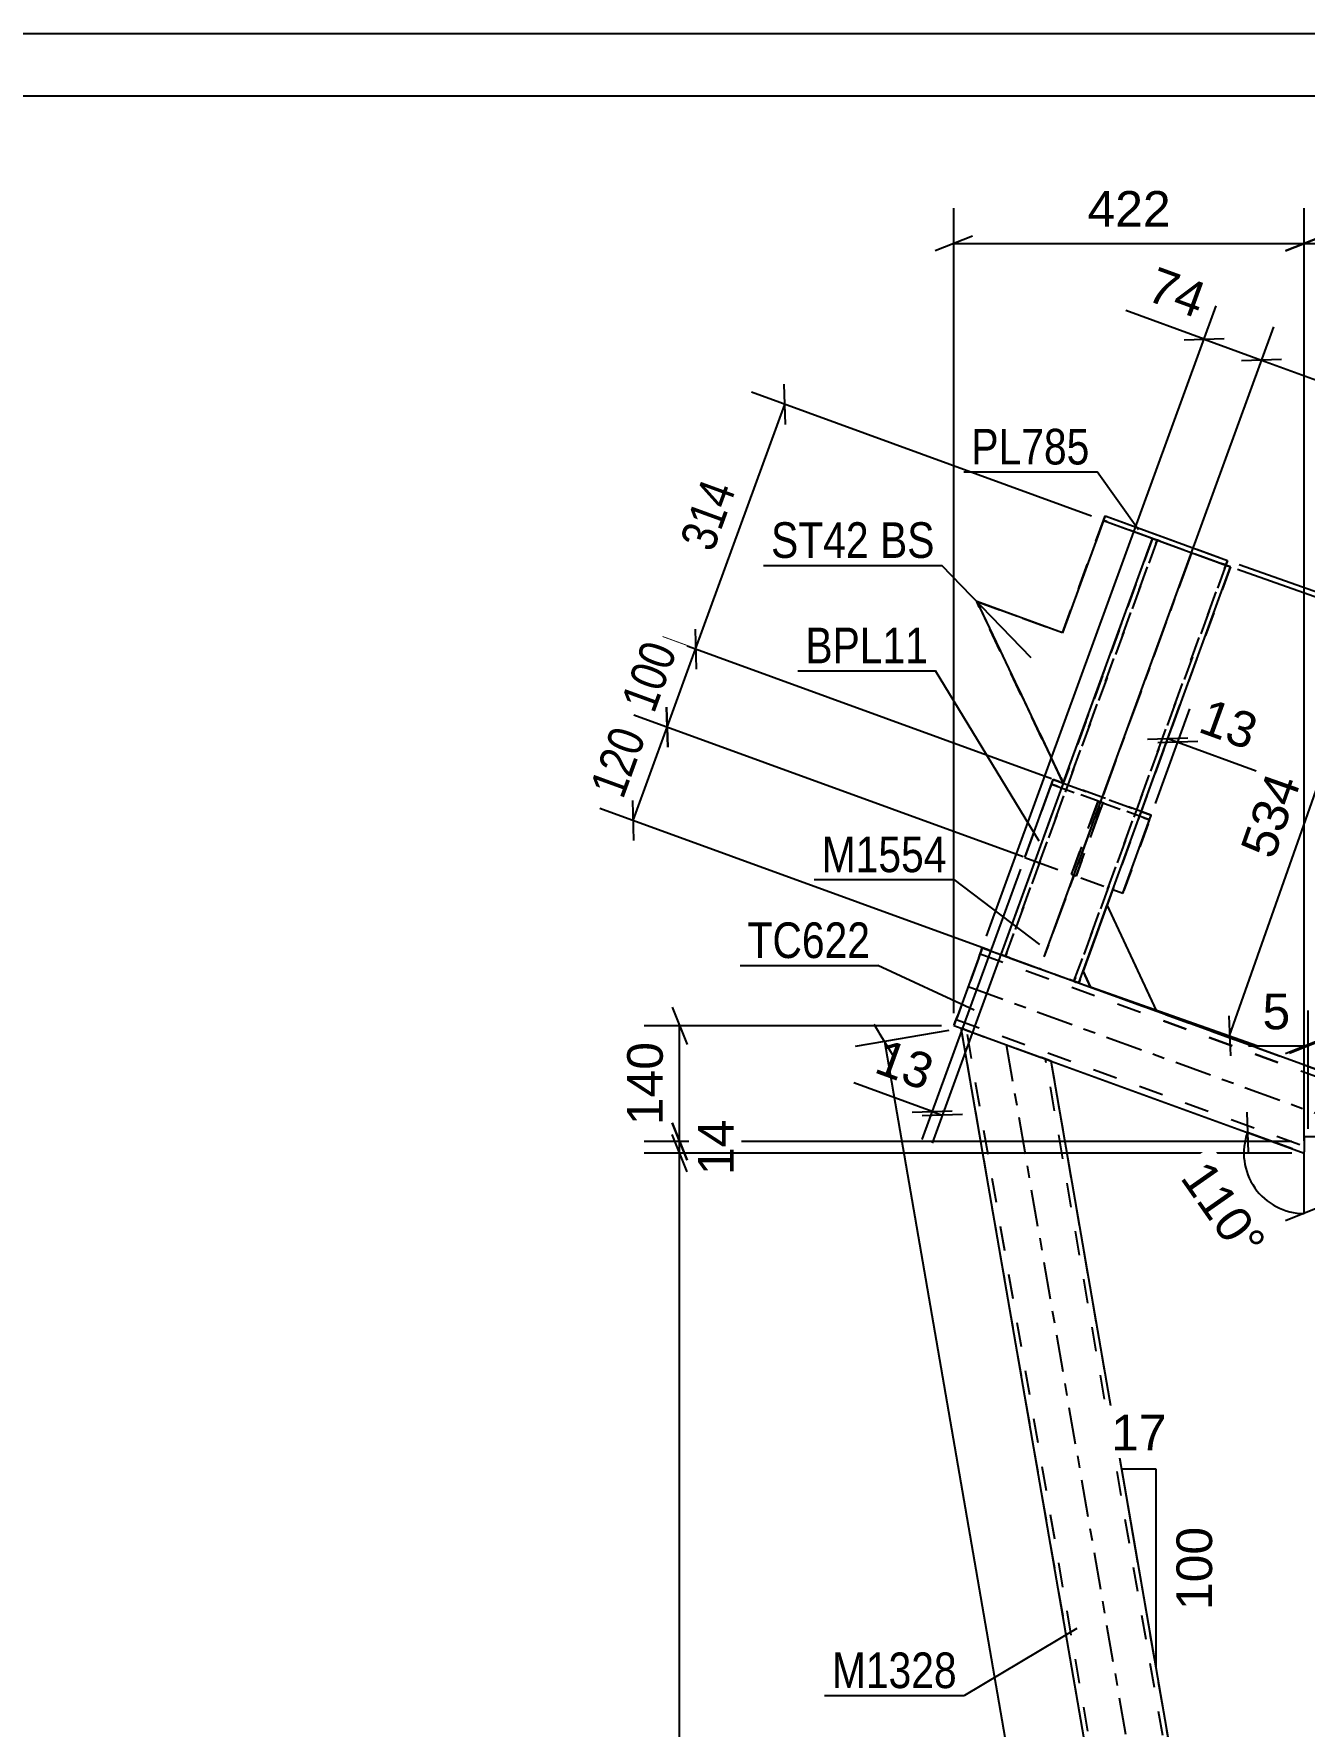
# Model space of a CAD drawing. Header units: millimetres. Extents: x 0 to 2086, y 0 to 594.
# Drawn here: x 285.7 to 387.8, y 458 to 594 of the extents above; entities that cross this region are included whole.
import ezdxf

# ---------------------------------------------------------------- set-up
doc = ezdxf.new("R2010")
doc.units = ezdxf.units.MM
doc.linetypes.add('DXK_LINE_DOT2', pattern=[3.9198, 1.9599, -1.9599])
doc.linetypes.add('DXK_LINE_DOT3', pattern=[5.9187, 2.979, -0.9799, 0.9799, -0.9799])
doc.styles.add('Arial', font='arial.ttf', dxfattribs={"height": 0.2})
doc.styles.add('Arial Narrow', font='ARIALN.TTF', dxfattribs={"height": 0.2})

# ---------------------------------------------------------------- blocks, each defined once
blk = doc.blocks.new('Unknown-284858482-1134')
at = {"color": 5, "linetype": 'Continuous'}
for p, q in [((841, 594), (0, 594)), ((836, 589), (5, 589))]:
    blk.add_line(p, q, dxfattribs=at)
blk = doc.blocks.new('Part-284858482-3317 - 3286')
at = {"color": 7, "linetype": 'DXK_LINE_DOT2'}
for p, q in [((371.28, 532.33), (369.13, 526.44)), ((369.51, 526.31), (371.65, 532.2)), ((370.94, 531.39), (371.28, 532.33)), ((371.65, 532.2), (371.28, 532.33)), ((371.65, 532.2), (371.28, 532.33)), ((371.28, 532.33), (371.28, 532.33)), ((371.65, 532.2), (371.31, 531.26)), ((371.65, 532.2), (371.65, 532.2)), ((369.13, 526.44), (370.94, 531.39)), ((371.31, 531.26), (369.51, 526.31)), ((371.31, 531.26), (370.94, 531.39)), ((369.51, 526.31), (369.13, 526.44))]:
    blk.add_line(p, q, dxfattribs=at)
blk = doc.blocks.new('Part-284858482-3332 - 3286')
at = {"color": 7, "linetype": 'DXK_LINE_DOT2'}
for p, q in [((371.7, 554.88), (368.41, 545.86)), ((368.41, 545.86), (371.7, 554.88)), ((375.65, 553.45), (371.7, 554.88)), ((371.7, 554.88), (371.7, 554.88)), ((371.7, 554.88), (375.65, 553.45)), ((368.48, 533.78), (375.65, 553.45)), ((368.48, 533.78), (375.65, 553.45)), ((375.65, 553.45), (375.65, 553.45)), ((368.41, 545.86), (361.52, 548.37)), ((361.52, 548.37), (368.48, 533.78)), ((361.52, 548.37), (361.52, 548.37)), ((361.52, 548.37), (368.41, 545.86)), ((368.48, 533.78), (361.52, 548.37)), ((368.41, 545.86), (368.41, 545.86)), ((368.48, 533.78), (368.48, 533.78))]:
    blk.add_line(p, q, dxfattribs=at)
blk = doc.blocks.new('Part-284858482-3307 - 3286')
at = {"color": 2, "linetype": 'Continuous'}
for p, q in [((371.7, 554.89), (371.84, 555.26)), ((371.84, 555.26), (381.67, 551.68)), ((371.7, 554.89), (375.76, 553.4)), ((381.67, 551.68), (381.54, 551.3))]:
    blk.add_line(p, q, dxfattribs=at)
at = {"color": 7, "linetype": 'DXK_LINE_DOT2'}
for p, q in [((371.84, 555.26), (371.7, 554.88)), ((371.84, 555.26), (371.84, 555.26)), ((371.84, 555.26), (381.67, 551.68)), ((371.7, 554.88), (371.7, 554.89)), ((371.7, 554.88), (381.54, 551.3)), ((375.76, 553.4), (381.54, 551.3)), ((381.54, 551.3), (381.67, 551.68)), ((381.54, 551.3), (381.54, 551.3)), ((381.67, 551.68), (381.67, 551.68))]:
    blk.add_line(p, q, dxfattribs=at)
blk = doc.blocks.new('Part-284858482-3343 - 3286')
at = {"color": 7, "linetype": 'DXK_LINE_DOT2'}
for p, q in [((375.65, 553.45), (363.46, 520)), ((363.83, 519.86), (376.02, 553.31)), ((376.02, 553.31), (363.83, 519.86)), ((375.65, 553.45), (368.48, 533.78)), ((375.65, 553.45), (375.65, 553.45)), ((375.7, 553.42), (375.65, 553.45)), ((375.65, 553.45), (375.7, 553.43)), ((375.7, 553.43), (375.76, 553.4)), ((375.87, 553.37), (375.7, 553.42)), ((376.05, 553.3), (375.87, 553.37)), ((376.02, 553.31), (376.02, 553.31)), ((376.05, 553.3), (376.02, 553.31)), ((376.02, 553.31), (376.05, 553.3)), ((376.13, 553.27), (376.05, 553.3)), ((376.05, 553.3), (376.13, 553.27)), ((376.26, 553.22), (376.05, 553.3)), ((376.26, 553.22), (376.13, 553.27)), ((376.13, 553.27), (376.26, 553.22)), ((376.26, 553.22), (381.16, 551.44)), ((376.26, 553.22), (381.3, 551.38)), ((376.26, 553.22), (381.3, 551.38)), ((369.34, 517.85), (381.54, 551.3)), ((381.54, 551.3), (369.34, 517.85)), ((381.91, 551.16), (369.72, 517.71)), ((381.43, 551.34), (381.16, 551.44)), ((381.43, 551.34), (381.3, 551.38)), ((381.3, 551.38), (381.45, 551.33)), ((381.51, 551.31), (381.43, 551.34)), ((381.69, 551.24), (381.43, 551.34)), ((381.45, 551.33), (381.51, 551.31)), ((381.54, 551.3), (381.51, 551.31)), ((381.51, 551.31), (381.54, 551.3)), ((381.54, 551.3), (381.54, 551.3)), ((381.85, 551.18), (381.69, 551.24)), ((381.91, 551.16), (381.85, 551.18)), ((381.91, 551.16), (381.91, 551.16)), ((363.46, 520), (363.46, 520)), ((363.46, 520), (363.51, 519.98)), ((363.51, 519.98), (363.68, 519.92)), ((363.68, 519.92), (363.92, 519.83)), ((363.83, 519.86), (363.83, 519.86)), ((363.86, 519.85), (363.83, 519.86)), ((363.83, 519.86), (363.86, 519.85)), ((363.94, 519.82), (363.86, 519.85)), ((363.86, 519.85), (363.94, 519.82)), ((363.92, 519.83), (364.21, 519.72)), ((364.06, 519.78), (363.94, 519.82)), ((363.94, 519.82), (364.06, 519.78)), ((364.06, 519.78), (369.11, 517.94)), ((364.06, 519.78), (369.11, 517.94)), ((364.21, 519.72), (368.97, 517.99)), ((368.97, 517.99), (369.26, 517.88)), ((369.23, 517.89), (369.11, 517.94)), ((369.11, 517.94), (369.26, 517.88)), ((369.32, 517.86), (369.23, 517.89)), ((369.26, 517.88), (369.32, 517.86)), ((369.26, 517.88), (369.5, 517.79)), ((369.34, 517.85), (369.32, 517.86)), ((369.32, 517.86), (369.34, 517.85)), ((369.34, 517.85), (369.34, 517.85)), ((369.5, 517.79), (369.66, 517.74)), ((369.66, 517.74), (369.72, 517.71)), ((369.72, 517.71), (369.72, 517.72))]:
    blk.add_line(p, q, dxfattribs=at)
at = {"color": 7, "linetype": 'DXK_LINE_DOT3'}
blk.add_line((378.78, 552.3), (366.59, 518.86), dxfattribs=at)
at = {"color": 2, "linetype": 'Continuous'}
for p, q in [((375.76, 553.4), (375.87, 553.37)), ((375.87, 553.37), (376.11, 553.28)), ((376.11, 553.28), (376.4, 553.17)), ((376.4, 553.17), (381.16, 551.44)), ((369.72, 517.72), (381.91, 551.16)), ((381.16, 551.44), (381.45, 551.33)), ((381.45, 551.33), (381.69, 551.24)), ((381.69, 551.24), (381.85, 551.18)), ((381.85, 551.18), (381.91, 551.16)), ((368.48, 533.78), (363.46, 520)), ((363.51, 519.98), (363.46, 520)), ((363.68, 519.92), (363.51, 519.98)), ((363.92, 519.83), (363.68, 519.92)), ((364.21, 519.72), (363.92, 519.83)), ((364.21, 519.72), (368.97, 517.99)), ((369.26, 517.88), (368.97, 517.99)), ((369.5, 517.8), (369.26, 517.88)), ((369.66, 517.74), (369.5, 517.8)), ((369.72, 517.72), (369.66, 517.74))]:
    blk.add_line(p, q, dxfattribs=at)
blk = doc.blocks.new('Part-284858482-3322 - 3286')
at = {"color": 7, "linetype": 'DXK_LINE_DOT2'}
for p, q in [((372.01, 523.99), (370.07, 518.67)), ((370.07, 518.67), (372.01, 523.99)), ((375.99, 515.45), (372.01, 523.99)), ((372.01, 523.99), (372.01, 523.99)), ((375.99, 515.45), (372.01, 523.99)), ((370.07, 518.67), (370.67, 517.39)), ((370.07, 518.67), (370.07, 518.67)), ((370.67, 517.39), (370.07, 518.67)), ((370.67, 517.39), (375.99, 515.45)), ((370.67, 517.39), (370.67, 517.39)), ((375.99, 515.45), (370.67, 517.39)), ((375.99, 515.45), (375.99, 515.45))]:
    blk.add_line(p, q, dxfattribs=at)
blk = doc.blocks.new('Part-284858482-3327 - 3286')
at = {"color": 2, "linetype": 'Continuous'}
for p, q in [((372.01, 523.99), (370.07, 518.67)), ((375.99, 515.45), (372.01, 523.99)), ((372.01, 523.99), (372.01, 523.99)), ((370.07, 518.67), (370.67, 517.39)), ((370.07, 518.67), (370.07, 518.67)), ((370.67, 517.39), (375.99, 515.45)), ((370.67, 517.39), (370.67, 517.39)), ((375.99, 515.45), (375.99, 515.45))]:
    blk.add_line(p, q, dxfattribs=at)
at = {"color": 7, "linetype": 'DXK_LINE_DOT2'}
for p, q in [((370.07, 518.67), (372.01, 523.99)), ((375.99, 515.45), (372.01, 523.99)), ((370.67, 517.39), (370.07, 518.67)), ((375.99, 515.45), (370.67, 517.39))]:
    blk.add_line(p, q, dxfattribs=at)
blk = doc.blocks.new('Part-284858482-3348 - 3286')
at = {"color": 2, "linetype": 'Continuous'}
for p, q in [((387.84, 354.81), (360.28, 514.07)), ((360.28, 514.07), (360.34, 514.05)), ((360.34, 514.05), (360.53, 513.98)), ((360.53, 513.98), (360.81, 513.88)), ((360.81, 513.88), (361.14, 513.76)), ((361.14, 513.76), (366.63, 511.76)), ((366.63, 511.76), (366.96, 511.64)), ((366.96, 511.64), (367.24, 511.54)), ((367.24, 511.54), (367.43, 511.47)), ((367.43, 511.47), (367.5, 511.44)), ((387.84, 393.91), (367.5, 511.44))]:
    blk.add_line(p, q, dxfattribs=at)
at = {"color": 7, "linetype": 'DXK_LINE_DOT2'}
for p, q in [((360.28, 514.07), (360.28, 514.07)), ((387.84, 354.81), (360.28, 514.07)), ((360.34, 514.05), (360.28, 514.07)), ((360.53, 513.98), (360.34, 514.05)), ((360.74, 513.9), (360.53, 513.98)), ((360.71, 513.91), (360.71, 513.92)), ((387.84, 357.16), (360.71, 513.92)), ((360.74, 513.9), (360.71, 513.92)), ((387.84, 357.15), (360.71, 513.91)), ((360.71, 513.91), (360.74, 513.9)), ((360.81, 513.88), (360.74, 513.9)), ((360.74, 513.9), (360.84, 513.87)), ((360.98, 513.82), (360.74, 513.9)), ((360.98, 513.82), (360.81, 513.88)), ((360.84, 513.87), (360.98, 513.82)), ((360.98, 513.82), (366.63, 511.76)), ((360.98, 513.82), (366.8, 511.7)), ((360.98, 513.82), (366.8, 511.7)), ((366.94, 511.65), (366.63, 511.76)), ((366.8, 511.7), (366.94, 511.65)), ((366.94, 511.65), (366.8, 511.7)), ((366.94, 511.65), (367.03, 511.61)), ((367.03, 511.61), (366.94, 511.65)), ((367.24, 511.54), (366.94, 511.65)), ((367.03, 511.61), (367.06, 511.6)), ((367.06, 511.6), (367.03, 511.61)), ((367.06, 511.6), (367.06, 511.6)), ((387.84, 391.56), (367.06, 511.6)), ((387.84, 391.56), (367.06, 511.6)), ((367.43, 511.47), (367.24, 511.54)), ((367.5, 511.44), (367.43, 511.47)), ((367.5, 511.44), (367.5, 511.44)), ((387.84, 393.9), (367.5, 511.44))]:
    blk.add_line(p, q, dxfattribs=at)
at = {"color": 7, "linetype": 'DXK_LINE_DOT3'}
blk.add_line((363.89, 512.76), (387.84, 374.36), dxfattribs=at)
blk = doc.blocks.new('Part-284858482-3482 - 3286')
at = {"color": 2, "linetype": 'Continuous'}
for p, q in [((371.7, 554.89), (368.41, 545.87)), ((368.48, 533.78), (375.65, 553.45)), ((368.41, 545.87), (361.52, 548.38)), ((361.52, 548.38), (368.48, 533.78)), ((361.52, 548.38), (361.52, 548.38)), ((368.41, 545.87), (368.41, 545.87)), ((368.48, 533.78), (368.48, 533.78))]:
    blk.add_line(p, q, dxfattribs=at)
at = {"color": 7, "linetype": 'DXK_LINE_DOT2'}
for p, q in [((368.41, 545.87), (371.7, 554.89)), ((375.65, 553.45), (371.7, 554.89)), ((371.7, 554.89), (371.7, 554.89)), ((371.7, 554.89), (375.65, 553.45)), ((368.48, 533.78), (375.65, 553.45)), ((375.65, 553.45), (375.65, 553.45)), ((361.52, 548.38), (368.41, 545.87)), ((368.48, 533.78), (361.52, 548.38))]:
    blk.add_line(p, q, dxfattribs=at)
blk = doc.blocks.new('Part-284858482-3487 - 3286')
at = {"color": 2, "linetype": 'Continuous'}
for p, q in [((365.38, 527.81), (367.66, 534.08)), ((367.66, 534.08), (368.48, 533.78)), ((373.27, 524.94), (375.55, 531.2)), ((374.74, 531.5), (375.55, 531.2)), ((365.38, 527.81), (366.2, 527.51)), ((372.46, 525.23), (373.27, 524.94))]:
    blk.add_line(p, q, dxfattribs=at)
at = {"color": 7, "linetype": 'DXK_LINE_DOT2'}
for p, q in [((367.4, 533.37), (365.42, 527.91)), ((367.47, 533.54), (367.4, 533.37)), ((367.51, 533.66), (367.47, 533.54)), ((367.52, 533.7), (367.51, 533.66)), ((367.53, 533.73), (367.52, 533.7)), ((367.52, 533.7), (375.42, 530.83)), ((375.42, 530.83), (367.52, 533.7)), ((367.52, 533.7), (367.52, 533.7)), ((367.65, 534.04), (367.53, 533.73)), ((367.66, 534.08), (367.65, 534.04)), ((375.55, 531.2), (367.66, 534.08)), ((367.66, 534.08), (367.66, 534.08)), ((368.48, 533.78), (374.74, 531.5)), ((375.3, 530.5), (373.35, 525.15)), ((375.3, 530.5), (375.4, 530.79)), ((375.4, 530.79), (375.42, 530.83)), ((375.42, 530.85), (375.49, 531.04)), ((375.42, 530.83), (375.42, 530.85)), ((375.42, 530.83), (375.42, 530.83)), ((375.49, 531.04), (375.54, 531.17)), ((375.54, 531.17), (375.55, 531.2)), ((375.55, 531.2), (375.55, 531.2)), ((365.42, 527.91), (365.38, 527.81)), ((366.2, 527.51), (372.46, 525.23)), ((373.28, 524.96), (373.35, 525.15)), ((373.27, 524.94), (373.28, 524.96))]:
    blk.add_line(p, q, dxfattribs=at)
blk = doc.blocks.new('Part-284858482-3452 - 3286')
at = {"color": 7, "linetype": 'DXK_LINE_DOT2'}
for p, q in [((361.75, 519.93), (359.87, 514.79)), ((361.68, 519.74), (359.99, 515.1)), ((361.68, 519.74), (359.99, 515.1)), ((361.68, 519.74), (361.78, 520.01)), ((361.68, 519.74), (361.74, 519.9)), ((361.74, 519.9), (361.75, 519.93)), ((361.87, 520.26), (361.75, 519.93)), ((361.75, 519.93), (361.78, 520.01)), ((361.78, 520.01), (361.79, 520.05)), ((361.78, 520.01), (361.79, 520.05)), ((361.79, 520.05), (402.1, 505.37)), ((361.79, 520.05), (402.1, 505.38)), ((361.79, 520.05), (361.79, 520.05)), ((361.94, 520.47), (361.87, 520.26)), ((361.97, 520.55), (361.94, 520.47)), ((361.97, 520.55), (361.97, 520.55)), ((361.97, 520.55), (403.66, 505.37)), ((363.46, 520.01), (369.72, 517.73)), ((370.67, 517.39), (375.99, 515.45)), ((359.72, 514.36), (359.69, 514.29)), ((359.69, 514.29), (359.69, 514.29)), ((359.8, 514.58), (359.72, 514.36)), ((359.87, 514.79), (359.8, 514.58)), ((359.89, 514.83), (359.87, 514.79)), ((359.87, 514.79), (359.89, 514.82)), ((359.87, 514.79), (387.84, 504.61)), ((359.87, 514.79), (387.84, 504.61)), ((359.87, 514.79), (359.87, 514.79)), ((359.99, 515.1), (359.89, 514.83)), ((359.89, 514.82), (359.93, 514.93)), ((359.93, 514.93), (359.99, 515.1)), ((360.28, 514.07), (367.5, 511.44)), ((360.28, 514.07), (367.5, 511.44)), ((387.84, 505.38), (400.54, 505.38)), ((387.84, 505.37), (400.54, 505.37)), ((387.84, 504.98), (387.84, 504.13)), ((388.17, 505.38), (400.54, 505.38)), ((388.17, 505.37), (400.54, 505.37)), ((401.74, 505.38), (400.54, 505.38)), ((400.54, 505.38), (401.14, 505.38)), ((400.54, 505.37), (401.74, 505.37)), ((401.14, 505.37), (400.54, 505.37)), ((401.14, 505.38), (401.65, 505.38)), ((401.65, 505.37), (401.14, 505.37)), ((401.65, 505.38), (401.98, 505.38)), ((401.98, 505.37), (401.65, 505.37)), ((402.75, 505.38), (401.74, 505.38)), ((401.74, 505.37), (402.75, 505.37)), ((401.98, 505.38), (402.1, 505.38)), ((402.1, 505.37), (401.98, 505.37)), ((402.1, 505.37), (402.1, 505.38)), ((403.42, 505.38), (402.75, 505.38)), ((402.75, 505.37), (403.42, 505.37)), ((403.66, 505.38), (403.42, 505.38)), ((403.42, 505.37), (403.66, 505.37)), ((403.65, 505.38), (403.66, 505.38)), ((403.66, 505.38), (403.66, 505.37)), ((387.84, 504.61), (387.84, 504.61)), ((387.84, 504.04), (387.84, 504.13)), ((387.84, 504.04), (387.84, 504.04))]:
    blk.add_line(p, q, dxfattribs=at)
at = {"color": 2, "linetype": 'Continuous'}
for p, q in [((361.75, 519.93), (359.92, 514.9)), ((361.75, 519.93), (361.87, 520.26)), ((361.87, 520.26), (361.94, 520.47)), ((361.94, 520.47), (361.97, 520.55)), ((361.97, 520.55), (363.46, 520.01)), ((369.72, 517.73), (370.67, 517.39)), ((359.69, 514.29), (359.72, 514.36)), ((359.69, 514.29), (360.28, 514.07)), ((359.69, 514.29), (360.28, 514.07)), ((359.72, 514.36), (359.8, 514.58)), ((359.8, 514.58), (359.92, 514.9)), ((375.99, 515.45), (403.65, 505.38)), ((367.5, 511.44), (387.84, 504.04)), ((367.5, 511.44), (387.84, 504.04)), ((387.84, 505.38), (387.84, 504.98)), ((387.84, 505.38), (388.17, 505.38)), ((387.84, 505.37), (388.17, 505.37))]:
    blk.add_line(p, q, dxfattribs=at)
at = {"color": 7, "linetype": 'DXK_LINE_DOT3'}
blk.add_line((360.83, 517.42), (402.52, 502.24), dxfattribs=at)
blk = doc.blocks.new('StraightDimension-284858482-12195 - 3286')
at = {"color": 7, "linetype": 'Continuous'}
for p, q in [((382.48, 550.97), (395.92, 546.24)), ((393.73, 545.42), (393.59, 548.65)), ((381.84, 513.46), (393.66, 547.03)), ((370.67, 517.4), (384.11, 512.67)), ((381.78, 515.08), (381.91, 511.85))]:
    blk.add_line(p, q, dxfattribs=at)
at = {"color": 0}
blk.add_wipeout([(388.35, 534.21), (384.39, 535.6), (381.78, 528.18), (385.74, 526.79)], dxfattribs=at)
at = {"color": 3, "style": 'Arial'}
blk.add_text('534', height=2.865, rotation=70.6113, dxfattribs=at).set_placement((385.37, 527.55))
blk = doc.blocks.new('StraightDimension-284858482-11708 - 3286')
at = {"color": 7, "linetype": 'Continuous'}
for p, q in [((337.04, 515.78), (338.24, 512.78)), ((358.69, 514.28), (334.79, 514.28)), ((337.64, 504.97), (337.64, 514.28)), ((338.24, 503.47), (337.04, 506.47)), ((386.84, 504.97), (334.79, 504.97))]:
    blk.add_line(p, q, dxfattribs=at)
at = {"color": 0}
blk.add_wipeout([(336.89, 513.57), (332.69, 513.57), (332.69, 505.69), (336.89, 505.69)], dxfattribs=at)
at = {"color": 3, "style": 'Arial'}
blk.add_text('140', height=2.865, rotation=90.0002, dxfattribs=at).set_placement((336.29, 506.29))
blk = doc.blocks.new('StraightDimension-284858482-11709 - 3286')
at = {"color": 7, "linetype": 'Continuous'}
for p, q in [((337.04, 506.47), (338.24, 503.47)), ((386.84, 504.97), (335.24, 504.97)), ((338.24, 502.54), (337.04, 505.54)), ((337.64, 504.04), (337.64, 504.97)), ((386.84, 504.04), (335.24, 504.04))]:
    blk.add_line(p, q, dxfattribs=at)
at = {"color": 0}
blk.add_wipeout([(342.59, 507.33), (338.39, 507.33), (338.39, 501.68), (342.59, 501.68)], dxfattribs=at)
at = {"color": 3, "style": 'Arial'}
blk.add_text('14', height=2.865, rotation=90.0002, dxfattribs=at).set_placement((341.99, 502.28))
blk = doc.blocks.new('StraightDimension-284858482-11710 - 3286')
at = {"color": 7, "linetype": 'Continuous'}
for p, q in [((338.24, 502.54), (337.04, 505.54)), ((386.84, 504.04), (334.79, 504.04)), ((337.64, 354.81), (337.64, 504.04))]:
    blk.add_line(p, q, dxfattribs=at)
blk = doc.blocks.new('AngleDimension-284858482-11753 - 3286')
at = {"color": 7, "linetype": 'Continuous'}
for p, q in [((374.48, 471.11), (373.18, 478.64)), ((375.94, 478.64), (373.18, 478.64)), ((375.94, 462.67), (373.18, 478.64)), ((375.94, 462.67), (375.94, 478.64))]:
    blk.add_line(p, q, dxfattribs=at)
at = {"color": 0}
for points in [[(377.38, 479.54), (377.38, 483.74), (371.73, 483.74), (371.73, 479.54)], [(381.04, 474.59), (376.84, 474.59), (376.84, 466.72), (381.04, 466.72)]]:
    blk.add_wipeout(points, dxfattribs=at)
at = {"color": 3, "style": 'Arial'}
blk.add_text('17', height=2.865, dxfattribs=at).set_placement((372.33, 480.14))
blk.add_text('100', height=2.865, rotation=90.0002, dxfattribs=at).set_placement((380.44, 467.32))
blk = doc.blocks.new('StraightDimension-284858482-11784 - 3286')
at = {"color": 7, "linetype": 'Continuous'}
for p, q in [((387.84, 505.04), (387.84, 580)), ((421.17, 500), (421.17, 580)), ((389.34, 577.75), (386.34, 576.55)), ((387.84, 577.15), (421.17, 577.15)), ((419.67, 576.55), (422.67, 577.75))]:
    blk.add_line(p, q, dxfattribs=at)
at = {"color": 0}
blk.add_wipeout([(408.44, 577.9), (408.44, 582.1), (400.57, 582.1), (400.57, 577.9)], dxfattribs=at)
at = {"color": 3, "style": 'Arial'}
blk.add_text('500', height=2.865, dxfattribs=at).set_placement((401.17, 578.5))
blk = doc.blocks.new('StraightDimension-284858482-11785 - 3286')
at = {"color": 7, "linetype": 'Continuous'}
for p, q in [((359.69, 515.28), (359.69, 580)), ((387.84, 505.04), (387.84, 580)), ((361.19, 577.75), (358.19, 576.55)), ((359.69, 577.15), (387.84, 577.15)), ((386.34, 576.55), (389.34, 577.75))]:
    blk.add_line(p, q, dxfattribs=at)
at = {"color": 0}
blk.add_wipeout([(377.7, 577.9), (377.7, 582.1), (369.83, 582.1), (369.83, 577.9)], dxfattribs=at)
at = {"color": 3, "style": 'Arial'}
blk.add_text('422', height=2.865, dxfattribs=at).set_placement((370.43, 578.5))
blk = doc.blocks.new('AngleDimension-284858482-11824 - 3286')
at = {"color": 7, "linetype": 'Continuous'}
for p, q in [((383.23, 507.32), (383.33, 504.09)), ((386.9, 504.38), (383.28, 505.7)), ((383.28, 505.7), (387.84, 504.04)), ((387.84, 499.19), (387.84, 504.04)), ((389.34, 499.79), (386.34, 498.59))]:
    blk.add_line(p, q, dxfattribs=at)
blk.add_arc((387.84, 504.04), 4.85, 159.9983, 270, dxfattribs=at)
at = {"color": 0}
blk.add_wipeout([(382.4, 494.45), (385.84, 496.86), (380.41, 504.62), (376.97, 502.21)], dxfattribs=at)
at = {"color": 3, "style": 'Arial'}
blk.add_text('110°', height=2.865, rotation=-54.9982, dxfattribs=at).set_placement((377.81, 502.06))
blk = doc.blocks.new('StraightDimension-284858482-11849 - 3286')
at = {"color": 7, "linetype": 'Continuous'}
for p, q in [((387.84, 505.97), (387.84, 515.49)), ((388.17, 505.98), (388.17, 515.49)), ((386.34, 512.04), (389.34, 513.24)), ((389.67, 513.24), (386.67, 512.04)), ((387.84, 512.64), (383.36, 512.64)), ((387.84, 512.64), (383.36, 512.64)), ((387.84, 512.64), (388.17, 512.64))]:
    blk.add_line(p, q, dxfattribs=at)
at = {"color": 0}
blk.add_wipeout([(387.31, 513.39), (387.31, 517.59), (383.89, 517.59), (383.89, 513.39)], dxfattribs=at)
at = {"color": 3, "style": 'Arial'}
blk.add_text('5', height=2.87, dxfattribs=at).set_placement((384.49, 513.99))
blk = doc.blocks.new('StraightDimension-284858482-12023 - 3286')
at = {"color": 7, "linetype": 'Continuous'}
for p, q in [((366.94, 519.81), (385.4, 570.46)), ((386.03, 567.83), (382.8, 567.73)), ((384.42, 567.78), (421.48, 554.27)), ((404, 506.32), (422.45, 556.95)), ((419.86, 554.22), (423.09, 554.32))]:
    blk.add_line(p, q, dxfattribs=at)
at = {"color": 0}
blk.add_wipeout([(406.9, 560.38), (408.34, 564.33), (400.95, 567.02), (399.51, 563.08)], dxfattribs=at)
at = {"color": 3, "style": 'Arial'}
blk.add_text('592', height=2.865, rotation=-20.0249, dxfattribs=at).set_placement((400.28, 563.44))
blk = doc.blocks.new('StraightDimension-284858482-12024 - 3286')
at = {"color": 7, "linetype": 'Continuous'}
for p, q in [((362.31, 521.49), (380.78, 572.14)), ((366.94, 519.81), (385.4, 570.46)), ((378.19, 569.41), (381.41, 569.51)), ((379.8, 569.46), (384.42, 567.78)), ((386.03, 567.83), (382.8, 567.73))]:
    blk.add_line(p, q, dxfattribs=at)
at = {"color": 0}
blk.add_wipeout([(379.56, 570.35), (381, 574.29), (375.7, 576.23), (374.26, 572.28)], dxfattribs=at)
at = {"color": 7, "linetype": 'Continuous'}
blk.add_line((379.8, 569.46), (373.51, 571.76), dxfattribs=at)
blk.add_line((379.8, 569.46), (373.51, 571.76), dxfattribs=at)
at = {"color": 3, "style": 'Arial'}
blk.add_text('74', height=2.865, rotation=-20.0249, dxfattribs=at).set_placement((375.03, 572.64))
blk = doc.blocks.new('StraightDimension-284858482-12194 - 3286')
at = {"color": 7, "linetype": 'Continuous'}
for p, q in [((382.48, 550.97), (395.92, 546.24)), ((382.62, 551.34), (396.06, 546.61)), ((393.73, 545.42), (393.59, 548.65)), ((393.72, 549.03), (393.86, 545.8)), ((393.66, 547.03), (393.79, 547.41))]:
    blk.add_line(p, q, dxfattribs=at)
at = {"color": 0}
blk.add_wipeout([(394.39, 551.39), (390.43, 552.78), (389.3, 549.55), (393.26, 548.16)], dxfattribs=at)
at = {"color": 7, "linetype": 'Continuous'}
blk.add_line((393.79, 547.41), (395.28, 551.63), dxfattribs=at)
blk.add_line((393.79, 547.41), (395.28, 551.63), dxfattribs=at)
at = {"color": 3, "style": 'Arial'}
blk.add_text('6', height=2.87, rotation=70.6113, dxfattribs=at).set_placement((392.89, 548.92))
blk = doc.blocks.new('StraightDimension-284858482-12245 - 3286')
at = {"color": 7, "linetype": 'Continuous'}
for p, q in [((365.04, 526.87), (357.11, 505.13)), ((365.85, 526.57), (357.93, 504.84)), ((356.32, 507.34), (359.55, 507.44)), ((357.93, 507.39), (358.75, 507.09)), ((360.37, 507.14), (357.14, 507.04))]:
    blk.add_line(p, q, dxfattribs=at)
at = {"color": 0}
blk.add_wipeout([(357.7, 508.27), (359.14, 512.22), (353.83, 514.15), (352.39, 510.21)], dxfattribs=at)
at = {"color": 7, "linetype": 'Continuous'}
blk.add_line((357.93, 507.39), (351.64, 509.68), dxfattribs=at)
blk.add_line((357.93, 507.39), (351.64, 509.68), dxfattribs=at)
at = {"color": 3, "style": 'Arial'}
blk.add_text('13', height=2.865, rotation=-20.0249, dxfattribs=at).set_placement((353.16, 510.57))
blk = doc.blocks.new('StraightDimension-284858482-12256 - 3286')
at = {"color": 7, "linetype": 'Continuous'}
for p, q in [((375.09, 532.44), (377.85, 540.03)), ((375.89, 532.14), (378.66, 539.74)), ((375.26, 537.3), (378.49, 537.41)), ((376.88, 537.36), (377.68, 537.06)), ((379.3, 537.11), (376.07, 537.01))]:
    blk.add_line(p, q, dxfattribs=at)
at = {"color": 0}
blk.add_wipeout([(383.74, 535.65), (385.18, 539.6), (379.87, 541.53), (378.43, 537.59)], dxfattribs=at)
at = {"color": 7, "linetype": 'Continuous'}
blk.add_line((377.68, 537.06), (383.98, 534.77), dxfattribs=at)
blk.add_line((377.68, 537.06), (383.98, 534.77), dxfattribs=at)
at = {"color": 3, "style": 'Arial'}
blk.add_text('13', height=2.865, rotation=-20.002, dxfattribs=at).set_placement((379.2, 537.94))
blk = doc.blocks.new('StraightDimension-284858482-15875 - 3286')
at = {"color": 7, "linetype": 'Continuous'}
for p, q in [((370.76, 555.23), (343.42, 565.19)), ((346.15, 562.6), (346.05, 565.83)), ((338.93, 544.54), (346.1, 564.21)), ((367.54, 534.12), (336.26, 545.52)), ((338.88, 546.16), (338.98, 542.93))]:
    blk.add_line(p, q, dxfattribs=at)
at = {"color": 0}
blk.add_wipeout([(342.96, 557.77), (339.01, 559.21), (336.72, 552.93), (340.67, 551.49)], dxfattribs=at)
at = {"color": 3, "style": 'Arial Narrow'}
blk.add_text('314', height=2.863, rotation=69.9811, dxfattribs=at).set_placement((340.31, 552.26))
blk = doc.blocks.new('StraightDimension-284858482-15876 - 3286')
at = {"color": 7, "linetype": 'Continuous'}
for p, q in [((367.54, 534.12), (336.26, 545.52)), ((338.88, 546.16), (338.98, 542.93)), ((336.65, 538.28), (338.93, 544.54)), ((365.26, 527.86), (333.97, 539.25)), ((336.7, 536.66), (336.6, 539.89))]:
    blk.add_line(p, q, dxfattribs=at)
at = {"color": 0}
blk.add_wipeout([(338.23, 544.81), (334.29, 546.25), (332, 539.96), (335.94, 538.53)], dxfattribs=at)
at = {"color": 3, "style": 'Arial Narrow'}
blk.add_text('100', height=2.863, rotation=69.9811, dxfattribs=at).set_placement((335.58, 539.3))
blk = doc.blocks.new('StraightDimension-284858482-15877 - 3286')
at = {"color": 7, "linetype": 'Continuous'}
for p, q in [((365.26, 527.86), (333.97, 539.25)), ((336.6, 539.89), (336.7, 536.66)), ((333.92, 530.77), (336.65, 538.28)), ((333.97, 529.16), (333.87, 532.39)), ((362.52, 520.35), (331.24, 531.75))]:
    blk.add_line(p, q, dxfattribs=at)
at = {"color": 0}
blk.add_wipeout([(335.72, 537.92), (331.78, 539.36), (329.49, 533.08), (333.43, 531.64)], dxfattribs=at)
at = {"color": 3, "style": 'Arial Narrow'}
blk.add_text('120', height=2.863, rotation=69.9811, dxfattribs=at).set_placement((333.08, 532.41))
blk = doc.blocks.new('StraightDimension-284858482-20387 - 3286')
at = {"color": 7, "linetype": 'Continuous'}
for p, q in [((354.96, 511.63), (353.27, 514.38)), ((359.29, 513.9), (351.75, 512.6)), ((354.11, 513.01), (381.68, 353.74))]:
    blk.add_line(p, q, dxfattribs=at)
blk = doc.blocks.new('Mark-284858482-3344 - 3286')
at = {"color": 0}
blk.add_wipeout([(359.93, 461.04), (359.93, 464.04), (349.88, 464.04), (349.88, 461.04)], dxfattribs=at)
blk.add_wipeout([(359.93, 461.04), (359.93, 464.04), (349.88, 464.04), (349.88, 461.04)], dxfattribs=at)
at = {"color": 30, "linetype": 'Continuous'}
for p in [(369.56, 465.82), (349.28, 460.44)]:
    blk.add_line(p, (360.53, 460.44), dxfattribs=at)
at = {"color": 3, "style": 'Arial Narrow'}
blk.add_text('M1328', height=2.863, dxfattribs=at).set_placement((349.88, 461.04))
blk = doc.blocks.new('Mark-284858482-11766 - 3286')
at = {"color": 0}
blk.add_wipeout([(352.97, 519.72), (352.97, 522.72), (343.1, 522.72), (343.1, 519.72)], dxfattribs=at)
blk.add_wipeout([(352.97, 519.72), (352.97, 522.72), (343.1, 522.72), (343.1, 519.72)], dxfattribs=at)
at = {"color": 30, "linetype": 'Continuous'}
for p in [(342.5, 519.12), (361.32, 515.52)]:
    blk.add_line(p, (353.57, 519.12), dxfattribs=at)
at = {"color": 3, "style": 'Arial Narrow'}
blk.add_text('TC622', height=2.863, dxfattribs=at).set_placement((343.1, 519.72))
blk = doc.blocks.new('Mark-284858482-12205 - 3286')
at = {"color": 0}
blk.add_wipeout([(359.11, 526.62), (359.11, 529.62), (349.06, 529.62), (349.06, 526.62)], dxfattribs=at)
blk.add_wipeout([(359.11, 526.62), (359.11, 529.62), (349.06, 529.62), (349.06, 526.62)], dxfattribs=at)
at = {"color": 30, "linetype": 'Continuous'}
for p in [(348.46, 526.02), (366.6, 520.82)]:
    blk.add_line(p, (359.71, 526.02), dxfattribs=at)
at = {"color": 3, "style": 'Arial Narrow'}
blk.add_text('M1554', height=2.863, dxfattribs=at).set_placement((349.06, 526.62))
blk = doc.blocks.new('Mark-284858482-12221 - 3286')
at = {"color": 0}
blk.add_wipeout([(370.59, 559.39), (370.59, 562.39), (361.09, 562.39), (361.09, 559.39)], dxfattribs=at)
blk.add_wipeout([(370.59, 559.39), (370.59, 562.39), (361.09, 562.39), (361.09, 559.39)], dxfattribs=at)
at = {"color": 30, "linetype": 'Continuous'}
for p in [(360.49, 558.79), (374.53, 554.14)]:
    blk.add_line(p, (371.19, 558.79), dxfattribs=at)
at = {"color": 3, "style": 'Arial Narrow'}
blk.add_text('PL785', height=2.863, dxfattribs=at).set_placement((361.09, 559.39))
blk = doc.blocks.new('Mark-284858482-12271 - 3286')
at = {"color": 0}
blk.add_wipeout([(357.62, 543.41), (357.62, 546.41), (347.75, 546.41), (347.75, 543.41)], dxfattribs=at)
blk.add_wipeout([(357.62, 543.41), (357.62, 546.41), (347.75, 546.41), (347.75, 543.41)], dxfattribs=at)
at = {"color": 30, "linetype": 'Continuous'}
for p in [(347.15, 542.81), (366.55, 529.11)]:
    blk.add_line(p, (358.22, 542.81), dxfattribs=at)
at = {"color": 3, "style": 'Arial Narrow'}
blk.add_text('BPL11', height=2.863, dxfattribs=at).set_placement((347.75, 543.41))
blk = doc.blocks.new('MarkSet-284858482-12235 - 3286')
at = {"color": 0}
for points in [[(352.85, 551.88), (352.85, 554.88), (344.99, 554.88), (344.99, 551.88)], [(358.13, 551.88), (358.13, 554.88), (353.75, 554.88), (353.75, 551.88)]]:
    blk.add_wipeout(points, dxfattribs=at)
for points in [[(352.85, 551.88), (352.85, 554.88), (344.99, 554.88), (344.99, 551.88)], [(358.13, 551.88), (358.13, 554.88), (353.75, 554.88), (353.75, 551.88)]]:
    blk.add_wipeout(points, dxfattribs=at)
at = {"color": 30, "linetype": 'Continuous'}
for p in [(344.39, 551.28), (365.9, 543.84)]:
    blk.add_line(p, (358.73, 551.28), dxfattribs=at)
at = {"color": 3, "style": 'Arial Narrow'}
for s, p in [('ST42', (344.99, 551.88)), ('BS', (353.75, 551.88))]:
    blk.add_text(s, height=2.863, dxfattribs=at).set_placement(p)

msp = doc.modelspace()

# ---------------------------------------------------------------- block references
for name in ['Unknown-284858482-1134', 'Part-284858482-3307 - 3286', 'Part-284858482-3482 - 3286', 'Part-284858482-3332 - 3286', 'Part-284858482-3343 - 3286', 'Part-284858482-3487 - 3286', 'Part-284858482-3317 - 3286', 'Part-284858482-3322 - 3286', 'Part-284858482-3327 - 3286', 'Part-284858482-3452 - 3286', 'Part-284858482-3348 - 3286']:
    msp.add_blockref(name, (0, 0))

# ---------------------------------------------------------------- next in the draw order: block references
msp.add_blockref('StraightDimension-284858482-12195 - 3286', (0, 0))

# ---------------------------------------------------------------- next in the draw order: block references
msp.add_blockref('StraightDimension-284858482-11708 - 3286', (0, 0))

# ---------------------------------------------------------------- next in the draw order: block references
msp.add_blockref('StraightDimension-284858482-11709 - 3286', (0, 0))

# ---------------------------------------------------------------- next in the draw order: block references
msp.add_blockref('StraightDimension-284858482-11710 - 3286', (0, 0))

# ---------------------------------------------------------------- next in the draw order: block references
for name in ['StraightDimension-284858482-11784 - 3286', 'AngleDimension-284858482-11753 - 3286']:
    msp.add_blockref(name, (0, 0))

# ---------------------------------------------------------------- next in the draw order: block references
msp.add_blockref('StraightDimension-284858482-11785 - 3286', (0, 0))

# ---------------------------------------------------------------- next in the draw order: block references
msp.add_blockref('AngleDimension-284858482-11824 - 3286', (0, 0))

# ---------------------------------------------------------------- next in the draw order: block references
msp.add_blockref('StraightDimension-284858482-11849 - 3286', (0, 0))

# ---------------------------------------------------------------- next in the draw order: block references
msp.add_blockref('StraightDimension-284858482-12023 - 3286', (0, 0))

# ---------------------------------------------------------------- next in the draw order: block references
msp.add_blockref('StraightDimension-284858482-12024 - 3286', (0, 0))

# ---------------------------------------------------------------- next in the draw order: block references
for name in ['StraightDimension-284858482-15875 - 3286', 'StraightDimension-284858482-12194 - 3286', 'StraightDimension-284858482-12256 - 3286', 'StraightDimension-284858482-12245 - 3286']:
    msp.add_blockref(name, (0, 0))

# ---------------------------------------------------------------- next in the draw order: block references
for name in ['Mark-284858482-12221 - 3286', 'StraightDimension-284858482-15876 - 3286', 'StraightDimension-284858482-20387 - 3286']:
    msp.add_blockref(name, (0, 0))

# ---------------------------------------------------------------- next in the draw order: block references
for name in ['StraightDimension-284858482-15877 - 3286', 'Mark-284858482-3344 - 3286']:
    msp.add_blockref(name, (0, 0))

# ---------------------------------------------------------------- next in the draw order: block references
msp.add_blockref('Mark-284858482-11766 - 3286', (0, 0))

# ---------------------------------------------------------------- next in the draw order: block references
msp.add_blockref('Mark-284858482-12205 - 3286', (0, 0))

# ---------------------------------------------------------------- next in the draw order: block references
msp.add_blockref('Mark-284858482-12271 - 3286', (0, 0))

# ---------------------------------------------------------------- next in the draw order: block references
msp.add_blockref('MarkSet-284858482-12235 - 3286', (0, 0))

doc.saveas('drawing.dxf')
